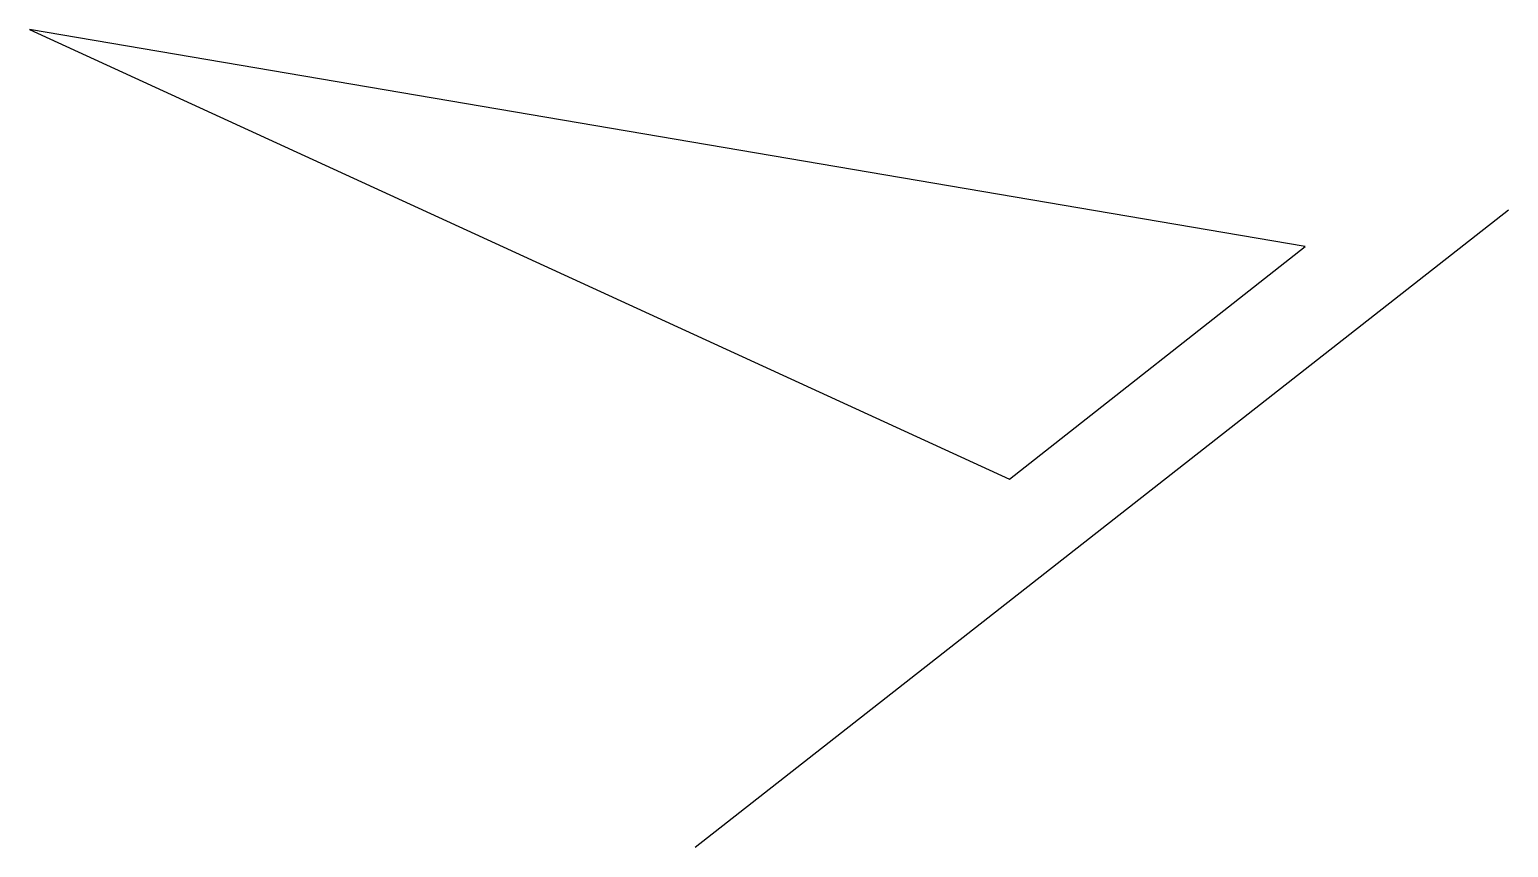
# Model space of a CAD drawing. Header units: millimetres. Extents: x -1466 to 25964, y -5945 to 9225.
import ezdxf

# ---------------------------------------------------------------- set-up
doc = ezdxf.new("R2010")
doc.units = ezdxf.units.MM

msp = doc.modelspace()

# ---------------------------------------------------------------- linework, layer by layer
for p, q in [((-1466, 9225), (16712, 883)), ((22191, 5199), (-1466, 9225)), ((25964, 5876), (10879, -5945)), ((16712, 883), (22191, 5199))]:
    msp.add_line(p, q)

doc.saveas('drawing.dxf')
